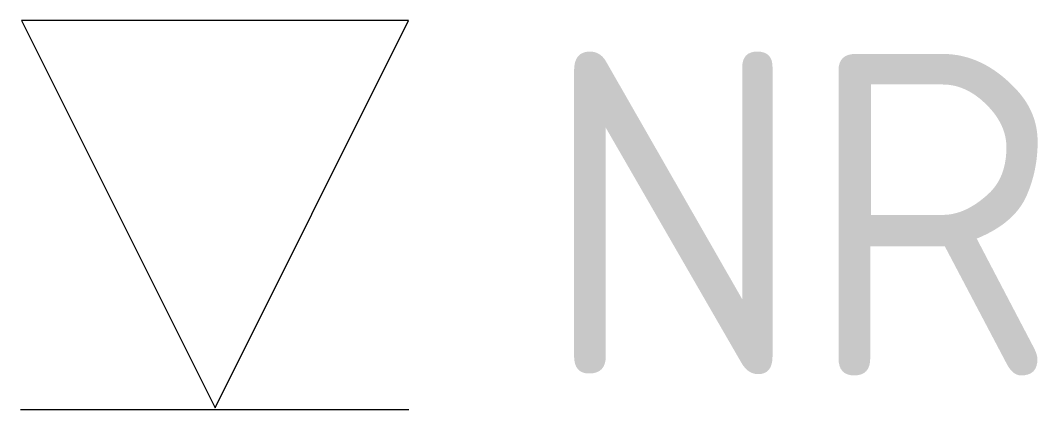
# Model space of a CAD drawing. Extents: x -1.51 to 6.37, y -1.54 to 1.48.
import ezdxf
from ezdxf.enums import TextEntityAlignment as Align

# ---------------------------------------------------------------- set-up
doc = ezdxf.new("R2010")
doc.units = 0
doc.styles.add('NLCS-ISO', font='NLCS-ISO.ttf')

msp = doc.modelspace()

# ---------------------------------------------------------------- linework, layer by layer
for p, q in [((1.4945, 1.4797), (-1.5055, 1.4797)), ((-1.5055, 1.4797), (-0.0055, -1.5203)), ((-0.0055, -1.5203), (1.4945, 1.4797)), ((-1.5143, -1.5353), (1.4961, -1.5353))]:
    msp.add_line(p, q)

# ---------------------------------------------------------------- texts
at = {"style": 'NLCS-ISO'}
msp.add_attdef('NR', text='', height=2.5, dxfattribs=at).set_placement((2.5218, -0.0203), align=Align.MIDDLE_LEFT)

doc.saveas('drawing.dxf')
